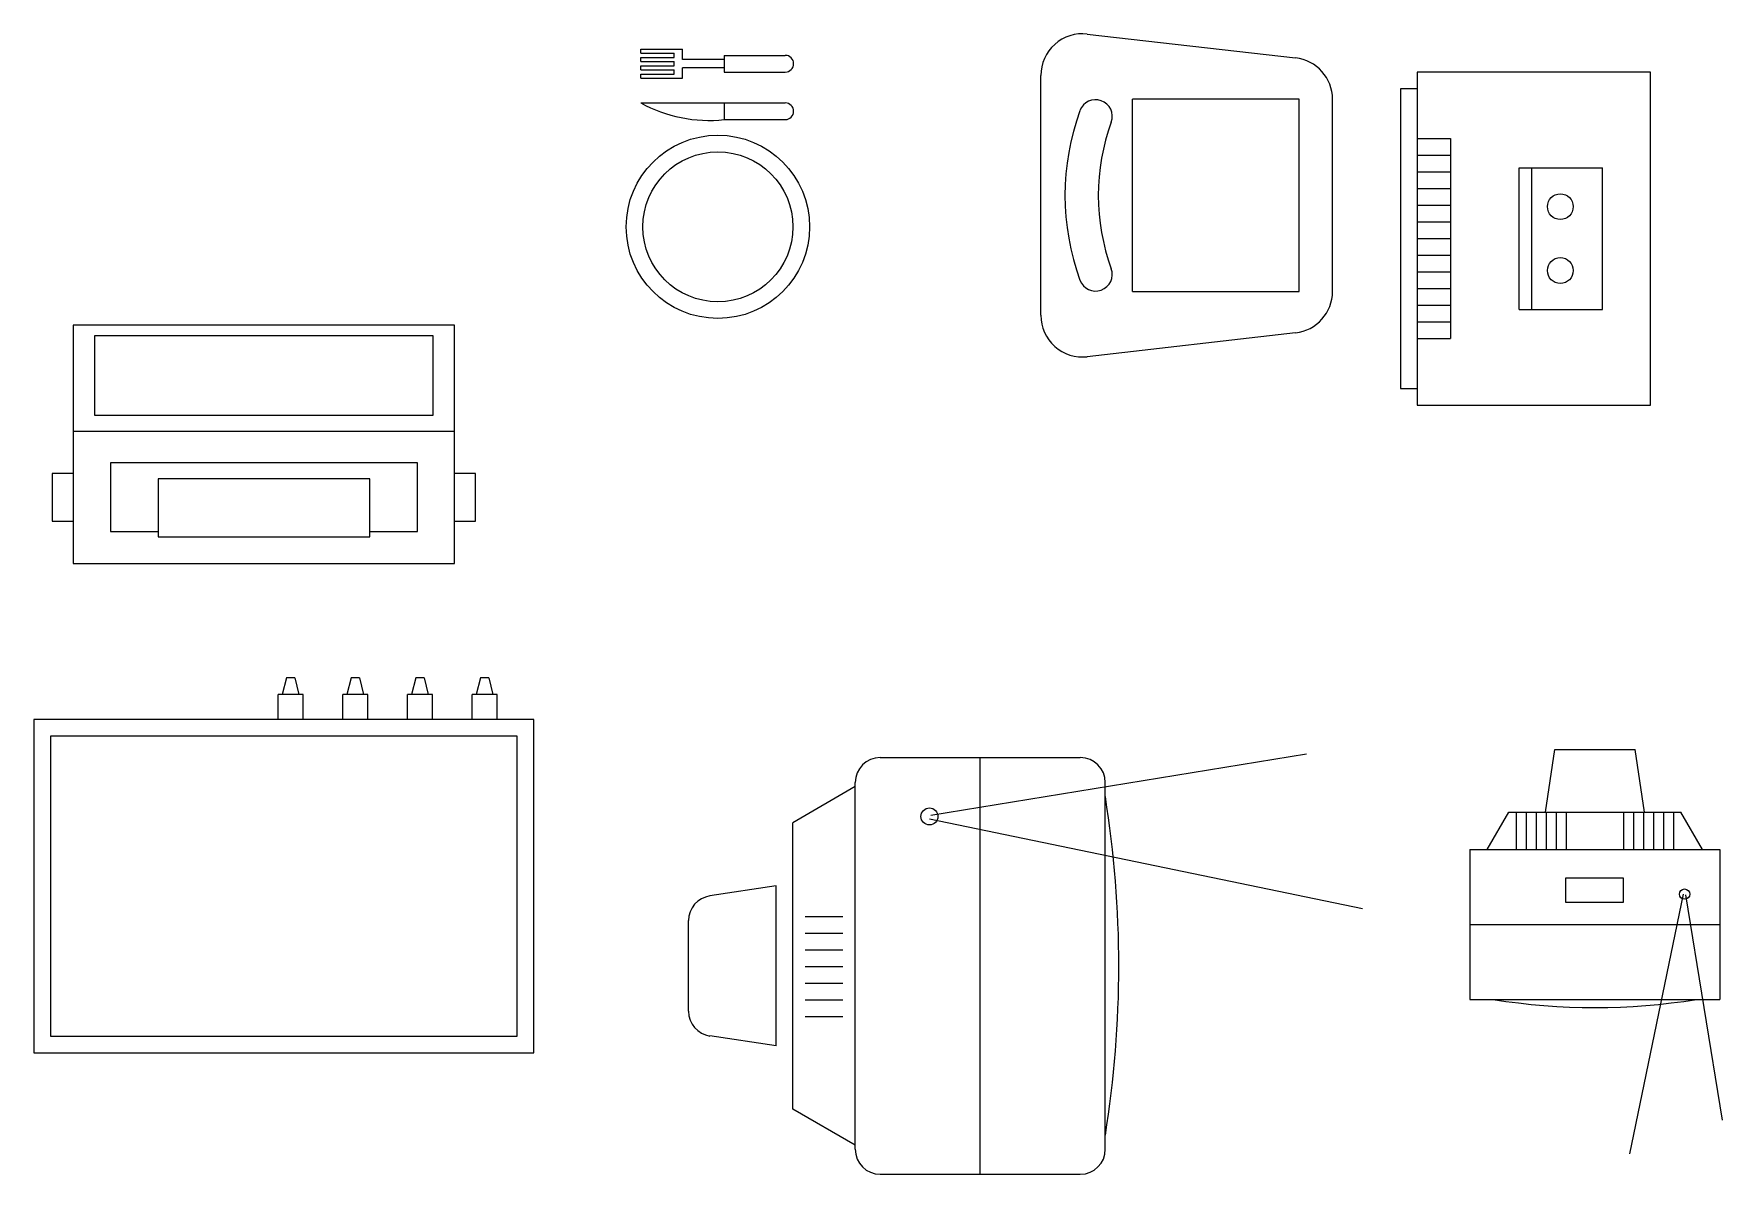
# Model space of a CAD drawing. Extents: x 68.51 to 70.54, y 184.58 to 185.95.
import ezdxf

# ---------------------------------------------------------------- set-up
doc = ezdxf.new("R2010")
doc.units = 0
doc.layers.get('0').update_dxf_attribs({"linetype": 'CONTINUOUS'})

msp = doc.modelspace()

# ---------------------------------------------------------------- linework, layer by layer
for p, q in [((69.7737, 185.946), (70.0237, 185.9174)), ((69.2383, 185.9229), (69.2383, 185.9279)), ((69.2383, 185.9279), (69.2883, 185.9279)), ((69.2383, 185.9229), (69.2783, 185.9229)), ((69.2383, 185.9179), (69.2783, 185.9179)), ((69.2383, 185.9129), (69.2383, 185.9179)), ((69.2783, 185.9179), (69.2783, 185.9229)), ((69.2883, 185.9154), (69.2883, 185.9279)), ((69.3383, 185.9204), (69.4116, 185.9204)), ((69.3383, 185.9204), (69.3383, 185.9004)), ((69.2383, 185.9129), (69.2783, 185.9129)), ((69.2383, 185.9079), (69.2783, 185.9079)), ((69.2383, 185.9029), (69.2383, 185.9079)), ((69.2383, 185.9029), (69.2783, 185.9029)), ((69.2383, 185.8929), (69.2383, 185.8979)), ((69.2383, 185.8979), (69.2783, 185.8979)), ((69.2783, 185.9079), (69.2783, 185.9129)), ((69.2783, 185.8979), (69.2783, 185.9029)), ((69.3383, 185.9154), (69.2883, 185.9154)), ((69.2883, 185.8929), (69.2883, 185.9054)), ((69.3383, 185.9054), (69.2883, 185.9054)), ((69.3383, 185.9004), (69.4116, 185.9004)), ((70.4495, 185.9004), (70.1695, 185.9004)), ((70.1695, 185.9004), (70.1695, 185.5004)), ((70.4495, 185.5004), (70.4495, 185.9004)), ((69.2383, 185.8929), (69.2883, 185.8929)), ((69.7181, 185.6084), (69.7181, 185.8963)), ((70.1695, 185.8804), (70.1495, 185.8804)), ((70.1495, 185.8804), (70.1495, 185.5204)), ((69.2383, 185.8633), (69.4116, 185.8633)), ((69.3383, 185.8633), (69.3383, 185.8433)), ((69.8281, 185.637), (69.8281, 185.8677)), ((70.0281, 185.8677), (69.8281, 185.8677)), ((70.0281, 185.637), (70.0281, 185.8677)), ((70.0681, 185.637), (70.0681, 185.8677)), ((69.3383, 185.8433), (69.4116, 185.8433)), ((70.1695, 185.8204), (70.2095, 185.8204)), ((70.2095, 185.8204), (70.2095, 185.5804)), ((70.1695, 185.8004), (70.2095, 185.8004)), ((70.1695, 185.7804), (70.2095, 185.7804)), ((70.2921, 185.7854), (70.3921, 185.7854)), ((70.2921, 185.6154), (70.2921, 185.7854)), ((70.3071, 185.6154), (70.3071, 185.7854)), ((70.3921, 185.6154), (70.3921, 185.7854)), ((70.1695, 185.7604), (70.2095, 185.7604)), ((70.1695, 185.7404), (70.2095, 185.7404)), ((70.1695, 185.7204), (70.2095, 185.7204)), ((70.1695, 185.7004), (70.2095, 185.7004)), ((70.1695, 185.6804), (70.2095, 185.6804)), ((70.1695, 185.6604), (70.2095, 185.6604)), ((69.8281, 185.637), (70.0281, 185.637)), ((70.1695, 185.6404), (70.2095, 185.6404)), ((70.1695, 185.6204), (70.2095, 185.6204)), ((70.2921, 185.6154), (70.3921, 185.6154)), ((68.5574, 185.5964), (68.5574, 185.3107)), ((69.0146, 185.5964), (68.5574, 185.5964)), ((69.0146, 185.3107), (69.0146, 185.5964)), ((70.1695, 185.6004), (70.2095, 185.6004)), ((68.5828, 185.5837), (68.5828, 185.4885)), ((68.9892, 185.5837), (68.5828, 185.5837)), ((68.9892, 185.4885), (68.9892, 185.5837)), ((70.0237, 185.5873), (69.7737, 185.5587)), ((70.1695, 185.5804), (70.2095, 185.5804)), ((70.1495, 185.5204), (70.1695, 185.5204)), ((70.1695, 185.5004), (70.4495, 185.5004)), ((68.5828, 185.4885), (68.9892, 185.4885)), ((68.5574, 185.4694), (69.0146, 185.4694)), ((68.6019, 185.4313), (68.6019, 185.3488)), ((68.9702, 185.4313), (68.6019, 185.4313)), ((68.9702, 185.3488), (68.9702, 185.4313)), ((68.5574, 185.4186), (68.532, 185.4186)), ((68.532, 185.4186), (68.532, 185.3615)), ((68.659, 185.4123), (68.659, 185.3424)), ((68.913, 185.4123), (68.659, 185.4123)), ((68.913, 185.3424), (68.913, 185.4123)), ((69.04, 185.4186), (69.0146, 185.4186)), ((69.04, 185.3615), (69.04, 185.4186)), ((68.532, 185.3615), (68.5574, 185.3615)), ((69.0146, 185.3615), (69.04, 185.3615)), ((68.6019, 185.3488), (68.659, 185.3488)), ((68.659, 185.3424), (68.913, 185.3424)), ((68.913, 185.3488), (68.9702, 185.3488)), ((68.5574, 185.3107), (69.0146, 185.3107)), ((68.8131, 185.1734), (68.8081, 185.1534)), ((68.8231, 185.1734), (68.8131, 185.1734)), ((68.8231, 185.1734), (68.8281, 185.1534)), ((68.8907, 185.1734), (68.8857, 185.1534)), ((68.9007, 185.1734), (68.8907, 185.1734)), ((68.9007, 185.1734), (68.9057, 185.1534)), ((68.9683, 185.1734), (68.9633, 185.1534)), ((68.9783, 185.1734), (68.9683, 185.1734)), ((68.9783, 185.1734), (68.9833, 185.1534)), ((69.0458, 185.1734), (69.0408, 185.1534)), ((69.0558, 185.1734), (69.0458, 185.1734)), ((69.0558, 185.1734), (69.0608, 185.1534)), ((68.8331, 185.1534), (68.8031, 185.1534)), ((68.8031, 185.1234), (68.8031, 185.1534)), ((68.8331, 185.1234), (68.8331, 185.1534)), ((68.9107, 185.1534), (68.8807, 185.1534)), ((68.8807, 185.1234), (68.8807, 185.1534)), ((68.9107, 185.1234), (68.9107, 185.1534)), ((68.9883, 185.1534), (68.9583, 185.1534)), ((68.9583, 185.1234), (68.9583, 185.1534)), ((68.9883, 185.1234), (68.9883, 185.1534)), ((69.0658, 185.1534), (69.0358, 185.1534)), ((69.0358, 185.1234), (69.0358, 185.1534)), ((69.0658, 185.1234), (69.0658, 185.1534)), ((68.5099, 185.1234), (68.5099, 184.7234)), ((69.1099, 185.1234), (68.5099, 185.1234)), ((69.1099, 184.7234), (69.1099, 185.1234)), ((68.5299, 185.1034), (68.5299, 184.7434)), ((69.0899, 185.1034), (68.5299, 185.1034)), ((69.0899, 184.7434), (69.0899, 185.1034)), ((70.3235, 185.0122), (70.3348, 185.0872)), ((70.3348, 185.0872), (70.431, 185.0872)), ((70.4423, 185.0122), (70.431, 185.0872)), ((69.5255, 185.0775), (69.7655, 185.0775)), ((69.5862, 185.0086), (70.037, 185.082)), ((69.6455, 184.5775), (69.6455, 185.0775)), ((69.4955, 184.6075), (69.4955, 185.0475)), ((69.7955, 184.6075), (69.7955, 185.0475)), ((69.4955, 185.0427), (69.4205, 184.9994)), ((70.2538, 184.9672), (70.2798, 185.0122)), ((70.2798, 185.0122), (70.4861, 185.0122)), ((70.2885, 185.0122), (70.2885, 184.9672)), ((70.3005, 185.0122), (70.3005, 184.9672)), ((70.3125, 185.0122), (70.3125, 184.9672)), ((70.3245, 185.0122), (70.3245, 184.9672)), ((70.3365, 185.0122), (70.3365, 184.9672)), ((70.3485, 185.0122), (70.3485, 184.9672)), ((70.4173, 185.0122), (70.4173, 184.9672)), ((70.4293, 185.0122), (70.4293, 184.9672)), ((70.4413, 185.0122), (70.4413, 184.9672)), ((70.4533, 185.0122), (70.4533, 184.9672)), ((70.4653, 185.0122), (70.4653, 184.9672)), ((70.4773, 185.0122), (70.4773, 184.9672)), ((70.512, 184.9672), (70.4861, 185.0122)), ((69.4205, 184.6556), (69.4205, 184.9994)), ((69.5847, 185.0041), (70.1039, 184.8964)), ((70.2329, 184.9672), (70.2329, 184.7872)), ((70.2329, 184.9672), (70.5329, 184.9672)), ((70.5329, 184.9672), (70.5329, 184.7872)), ((70.3481, 184.9036), (70.3481, 184.9333)), ((70.3481, 184.9333), (70.4168, 184.9333)), ((70.4168, 184.9333), (70.4168, 184.9036)), ((69.4005, 184.9235), (69.321, 184.9116)), ((69.4005, 184.7315), (69.4005, 184.9235)), ((70.4888, 184.9137), (70.4242, 184.6022)), ((70.4915, 184.9128), (70.5356, 184.6423)), ((69.4355, 184.887), (69.4805, 184.887)), ((70.4168, 184.9036), (70.3481, 184.9036)), ((69.2955, 184.7731), (69.2955, 184.8819)), ((69.4355, 184.867), (69.4805, 184.867)), ((70.2329, 184.8772), (70.5329, 184.8772)), ((69.4355, 184.847), (69.4805, 184.847)), ((69.4355, 184.827), (69.4805, 184.827)), ((69.4355, 184.807), (69.4805, 184.807)), ((69.4355, 184.787), (69.4805, 184.787)), ((70.2329, 184.7872), (70.5329, 184.7872)), ((69.4355, 184.767), (69.4805, 184.767)), ((68.5299, 184.7434), (69.0899, 184.7434)), ((69.4005, 184.7315), (69.321, 184.7435)), ((68.5099, 184.7234), (69.1099, 184.7234)), ((69.4955, 184.6123), (69.4205, 184.6556)), ((69.5255, 184.5775), (69.7655, 184.5775))]:
    msp.add_line(p, q)
for centre, radius in [((69.3307, 185.7146), 0.11), ((69.3307, 185.7146), 0.09), ((70.3414, 185.7388), 0.0155), ((70.3414, 185.6621), 0.0155), ((69.5845, 185.0069), 0.0102), ((70.4905, 184.9138), 0.00615)]:
    msp.add_circle(centre, radius)
for centre, radius, start, end in [((69.7681, 185.8963), 0.05, 83.4802, 180), ((69.4116, 185.9104), 0.01, 270, 90), ((70.0181, 185.8677), 0.05, 0, 83.4802), ((69.3205, 186.0146), 0.1723, 241.4727, 275.9074), ((69.4116, 185.8533), 0.01, 270, 90), ((69.7838, 185.8472), 0.02, 340.0049, 160.0049), ((70.0444, 185.7523), 0.2973, 160.0049, 199.9951), ((70.0444, 185.7523), 0.2573, 160.0049, 199.9951), ((69.7838, 185.6575), 0.02, 199.9951, 19.9951), ((70.0181, 185.637), 0.05, 276.5198, 0), ((69.7681, 185.6084), 0.05, 180, 276.5198), ((69.5255, 185.0475), 0.03, 90, 180), ((69.7655, 185.0475), 0.03, 360, 90), ((68.5256, 184.8275), 1.2861, 350.9067, 9.0933), ((69.3255, 184.8819), 0.03, 98.5521, 180), ((70.3829, 185.5492), 0.7716, 260.9067, 279.0933), ((69.3255, 184.7731), 0.03, 180, 261.4479), ((69.5255, 184.6075), 0.03, 180, 270), ((69.7655, 184.6075), 0.03, 270, 360)]:
    msp.add_arc(centre, radius, start, end)

doc.saveas('drawing.dxf')
